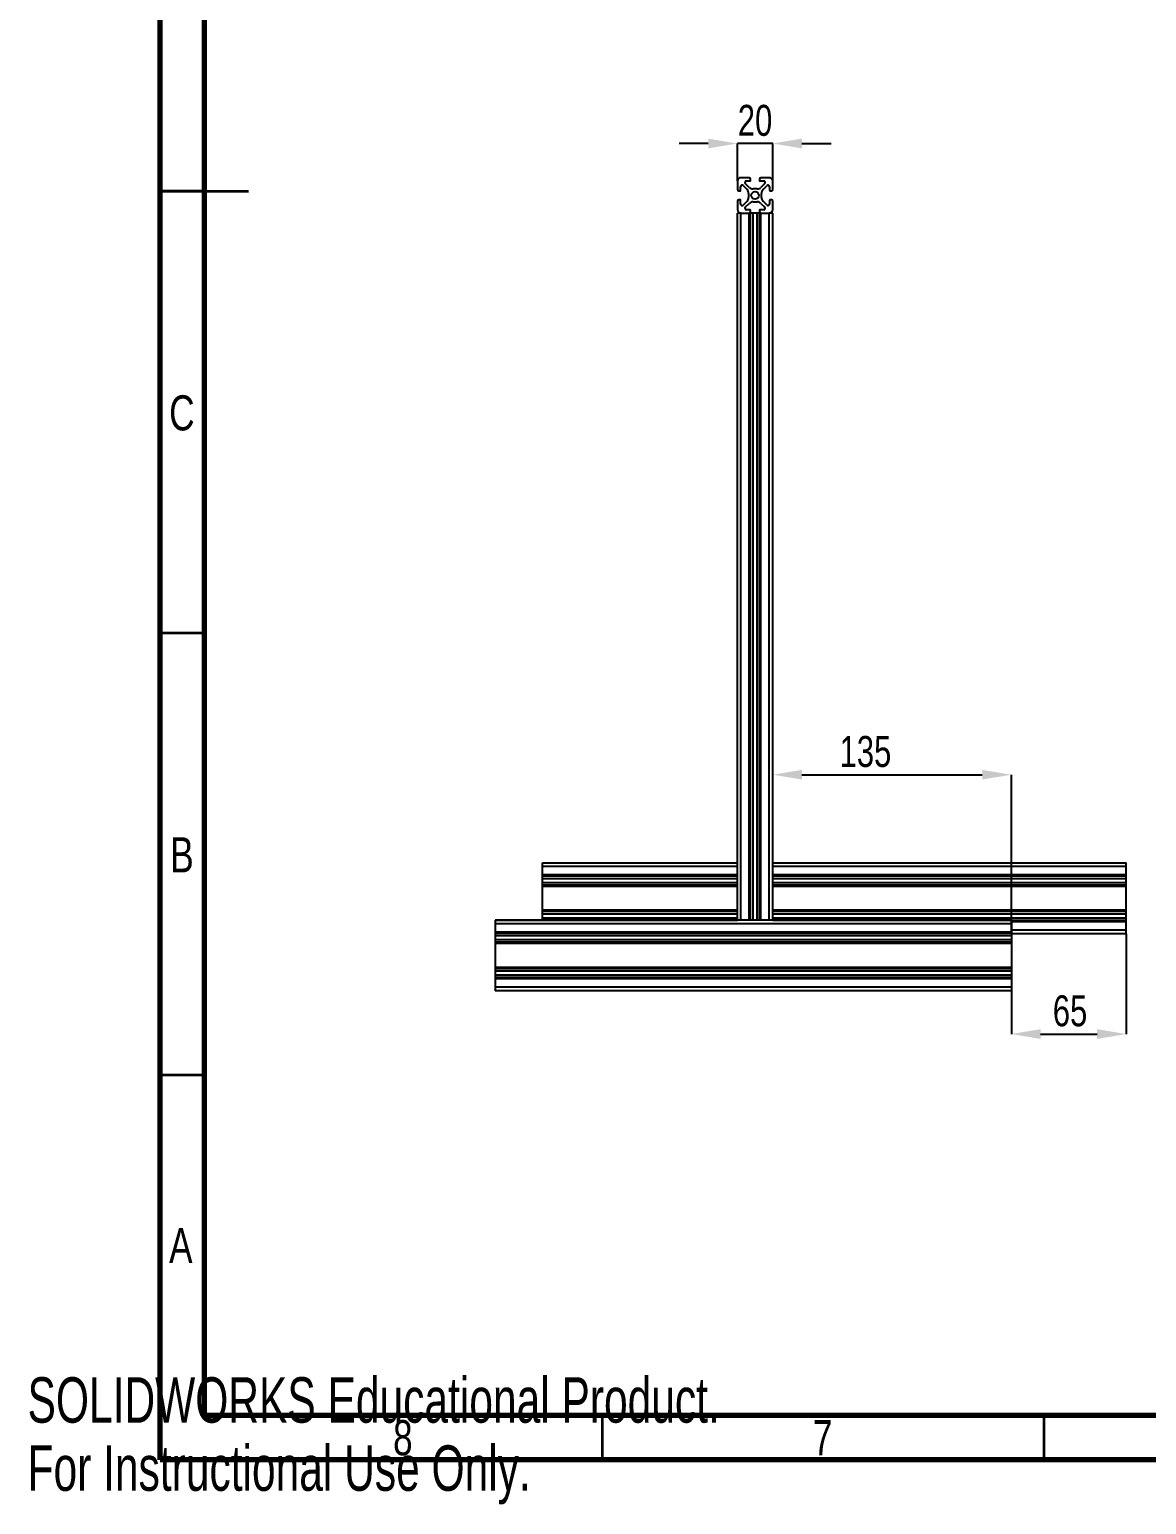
# Model space of a CAD drawing. Header units: millimetres. Extents: x 0 to 415, y 0 to 292.
# Drawn here: x 0.2 to 126.6, y -0.1 to 166.8 of the extents above; entities that cross this region are included whole.
import ezdxf

# ---------------------------------------------------------------- set-up
doc = ezdxf.new("R2010")
doc.units = ezdxf.units.MM
doc.header["$PDSIZE"] = -1
doc.styles.add('SLDTEXTSTYLE0', font='TXT', dxfattribs={"width": 0.75})
doc.styles.add('SLDTEXTSTYLE3', font='TXT', dxfattribs={"width": 0.7})
doc.dimstyles.new('SLDDIMSTYLE0', dxfattribs={"dimtxt": 3.5, "dimasz": 3.302, "dimexe": 0, "dimexo": 0.0625, "dimgap": 0.875, "dimtad": 1, "dimlfac": 5, "dimrnd": 1e-09, "dimzin": 12, "dimdsep": 46, "dimtxsty": 'SLDTEXTSTYLE0', "dimsah": 1, "dimcen": 0.09, "dimadec": 0, "dimazin": 3, "dimtfac": 1, "dimtofl": 0, "dimtmove": 0, "dimatfit": 3, "dimfxl": 1, "dimfrac": 2, "dimtolj": 1, "dimtzin": 12, "dimarcsym": 0})
doc.dimstyles.new('SLDDIMSTYLE1', dxfattribs={"dimtxt": 3.5, "dimasz": 3.302, "dimexe": 0, "dimexo": 0.0625, "dimgap": 0.875, "dimtad": 1, "dimlfac": 5, "dimrnd": 1e-09, "dimzin": 12, "dimdsep": 46, "dimtxsty": 'SLDTEXTSTYLE0', "dimsah": 1, "dimcen": 0.09, "dimadec": 0, "dimazin": 3, "dimtfac": 1, "dimtmove": 0, "dimatfit": 0, "dimfxl": 1, "dimfrac": 2, "dimtolj": 1, "dimtzin": 12, "dimarcsym": 0})

# ---------------------------------------------------------------- blocks, each defined once
blk = doc.blocks.new('_D_6')
at = {"color": 0, "linetype": 'Continuous', "lineweight": -2, "transparency": 16777216}
for p, q in [((84.31, 66.11), (84.31, 82.5)), ((87.61, 82.5), (108.01, 82.5)), ((111.31, 64.76), (111.31, 82.5))]:
    blk.add_line(p, q, dxfattribs=at)
at = {"color": 0, "linetype": 'Continuous', "transparency": 16777216}
for points in [[(87.61, 83.05), (87.61, 81.95), (84.31, 82.5)], [(108.01, 83.05), (108.01, 81.95), (111.31, 82.5)]]:
    blk.add_solid(points, dxfattribs=at)
at = {"layer": 'Defpoints', "color": 0, "linetype": 'Continuous', "transparency": 16777216}
for p in [(111.31, 82.5), (84.31, 66.04), (111.31, 64.7)]:
    blk.add_point(p, dxfattribs=at)
at = {"color": 0, "linetype": 'Continuous', "lineweight": 18, "transparency": 16777216, "insert": (94.8, 86.88), "char_height": 3.5, "attachment_point": 2, "style": 'SLDTEXTSTYLE0'}
blk.add_mtext('\\A1;135', dxfattribs=at)
blk = doc.blocks.new('_D_7')
at = {"color": 0, "linetype": 'Continuous', "lineweight": -2, "transparency": 16777216}
for p, q in [((77.01, 153.91), (73.71, 153.91)), ((80.31, 149.7), (80.31, 153.91)), ((84.31, 153.91), (80.31, 153.91)), ((84.31, 149.7), (84.31, 153.91)), ((87.61, 153.91), (90.91, 153.91))]:
    blk.add_line(p, q, dxfattribs=at)
at = {"color": 0, "linetype": 'Continuous', "transparency": 16777216}
for points in [[(77.01, 154.46), (77.01, 153.36), (80.31, 153.91)], [(87.61, 154.46), (87.61, 153.36), (84.31, 153.91)]]:
    blk.add_solid(points, dxfattribs=at)
at = {"layer": 'Defpoints', "color": 0, "linetype": 'Continuous', "transparency": 16777216}
for p in [(80.31, 153.91), (80.31, 149.64), (84.31, 149.64)]:
    blk.add_point(p, dxfattribs=at)
at = {"color": 0, "linetype": 'Continuous', "lineweight": 18, "transparency": 16777216, "insert": (82.31, 158.28), "char_height": 3.5, "attachment_point": 2, "style": 'SLDTEXTSTYLE0'}
blk.add_mtext('\\A1;20', dxfattribs=at)
blk = doc.blocks.new('_D_8')
at = {"color": 0, "linetype": 'Continuous', "lineweight": -2, "transparency": 16777216}
for p, q in [((124.31, 64.48), (124.31, 53.16)), ((111.31, 59.33), (111.31, 53.16)), ((114.61, 53.16), (121.01, 53.16))]:
    blk.add_line(p, q, dxfattribs=at)
at = {"color": 0, "linetype": 'Continuous', "transparency": 16777216}
for points in [[(114.61, 53.71), (114.61, 52.61), (111.31, 53.16)], [(121.01, 53.71), (121.01, 52.61), (124.31, 53.16)]]:
    blk.add_solid(points, dxfattribs=at)
at = {"layer": 'Defpoints', "color": 0, "linetype": 'Continuous', "transparency": 16777216}
for p in [(124.31, 64.54), (111.31, 59.39), (124.31, 53.16)]:
    blk.add_point(p, dxfattribs=at)
at = {"color": 0, "linetype": 'Continuous', "lineweight": 18, "transparency": 16777216, "insert": (117.95, 57.54), "char_height": 3.5, "attachment_point": 2, "style": 'SLDTEXTSTYLE0'}
blk.add_mtext('\\A1;65', dxfattribs=at)

msp = doc.modelspace()

# ---------------------------------------------------------------- linework, layer by layer
at = {"color": 7, "linetype": 'Continuous', "lineweight": 70}
for p, q in [((15, 5), (15, 292)), ((20, 10), (20, 287)), ((410, 10), (20, 10)), ((415, 5), (15, 5))]:
    msp.add_line(p, q, dxfattribs=at)
at = {"color": 7, "linetype": 'Continuous', "lineweight": 25}
for p, q in [((80.3128, 149.6401), (80.3128, 148.7003)), ((80.4702, 148.5428), (80.6125, 148.5428)), ((80.6734, 148.6038), (80.6734, 149.0254)), ((81.6539, 150.0414), (80.7141, 150.0414)), ((80.9596, 149.1439), (81.4106, 148.693)), ((81.6612, 148.9436), (81.2102, 149.3945)), ((81.3288, 149.6807), (81.7504, 149.6807)), ((81.8114, 149.7417), (81.8114, 149.8839)), ((82.5384, 148.768), (82.0851, 148.768)), ((82.8121, 149.8839), (82.8121, 149.7417)), ((82.8731, 149.6807), (83.2947, 149.6807)), ((83.4133, 149.3945), (82.9623, 148.9436)), ((83.9094, 150.0414), (82.9696, 150.0414)), ((83.2129, 148.693), (83.6639, 149.1439)), ((83.95, 149.0254), (83.95, 148.6038)), ((84.011, 148.5428), (84.1532, 148.5428)), ((84.3107, 148.7003), (84.3107, 149.6401)), ((80.3128, 147.3846), (80.3128, 146.4448)), ((80.6125, 147.542), (80.4702, 147.542)), ((80.6734, 147.0594), (80.6734, 147.4811)), ((81.4106, 147.3919), (80.9596, 146.9409)), ((81.2102, 146.6903), (81.6612, 147.1413)), ((81.5862, 148.2691), (81.5862, 147.8157)), ((82.0851, 147.3168), (82.5384, 147.3168)), ((82.9623, 147.1413), (83.4133, 146.6903)), ((83.0373, 147.8157), (83.0373, 148.2691)), ((83.6639, 146.9409), (83.2129, 147.3919)), ((83.95, 147.4811), (83.95, 147.0594)), ((84.1532, 147.542), (84.011, 147.542)), ((84.3107, 146.4448), (84.3107, 147.3846)), ((80.3128, 66.0434), (80.3128, 146.0434)), ((80.7141, 146.0434), (80.3128, 146.0434)), ((80.7141, 146.0434), (81.6539, 146.0434)), ((80.7141, 66.0434), (80.7141, 146.0434)), ((81.7504, 146.4041), (81.3288, 146.4041)), ((81.6539, 66.0434), (81.6539, 146.0434)), ((81.8114, 146.0434), (81.6539, 146.0434)), ((81.8114, 146.2009), (81.8114, 146.3432)), ((81.8114, 66.0434), (81.8114, 146.0434)), ((82.0851, 146.0434), (81.8114, 146.0434)), ((82.0851, 66.0434), (82.0851, 146.0434)), ((82.5384, 146.0434), (82.0851, 146.0434)), ((82.5384, 66.0434), (82.5384, 146.0434)), ((82.8121, 146.0434), (82.5384, 146.0434)), ((82.8121, 146.3432), (82.8121, 146.2009)), ((82.8121, 66.0434), (82.8121, 146.0434)), ((82.9696, 146.0434), (82.8121, 146.0434)), ((83.2947, 146.4041), (82.8731, 146.4041)), ((82.9696, 146.0434), (83.9094, 146.0434)), ((82.9696, 66.0434), (82.9696, 146.0434)), ((83.9094, 66.0434), (83.9094, 146.0434)), ((84.3107, 146.0434), (83.9094, 146.0434)), ((84.3107, 66.0434), (84.3107, 146.0434)), ((58.2707, 72.5408), (80.3128, 72.5408)), ((58.2707, 72.1394), (58.2707, 72.5408)), ((58.2707, 71.1996), (58.2707, 72.1394)), ((58.2707, 72.1394), (80.3128, 72.1394)), ((84.3107, 72.5408), (124.3107, 72.5408)), ((84.3107, 72.1394), (124.3107, 72.1394)), ((124.3107, 72.1394), (124.3107, 72.5408)), ((124.3107, 71.1996), (124.3107, 72.1394)), ((58.2707, 71.0422), (58.2707, 71.1996)), ((58.2707, 71.1996), (80.3128, 71.1996)), ((58.2707, 71.0422), (80.3128, 71.0422)), ((58.2707, 70.7685), (58.2707, 71.0422)), ((58.2707, 70.3151), (58.2707, 70.7685)), ((58.2707, 70.7685), (80.3128, 70.7685)), ((58.2707, 70.0414), (58.2707, 70.3151)), ((58.2707, 70.3151), (80.3128, 70.3151)), ((84.3107, 71.1996), (124.3107, 71.1996)), ((84.3107, 71.0422), (124.3107, 71.0422)), ((84.3107, 70.7685), (124.3107, 70.7685)), ((84.3107, 70.3151), (124.3107, 70.3151)), ((124.3107, 71.0422), (124.3107, 71.1996)), ((124.3107, 70.7685), (124.3107, 71.0422)), ((124.3107, 70.3151), (124.3107, 70.7685)), ((124.3107, 70.0414), (124.3107, 70.3151)), ((58.2707, 70.0414), (80.3128, 70.0414)), ((58.2707, 69.8839), (58.2707, 70.0414)), ((58.2707, 67.2017), (58.2707, 69.8839)), ((58.2707, 69.8839), (80.3128, 69.8839)), ((84.3107, 70.0414), (124.3107, 70.0414)), ((84.3107, 69.8839), (124.3107, 69.8839)), ((124.3107, 69.8839), (124.3107, 70.0414)), ((124.3107, 67.2017), (124.3107, 69.8839)), ((58.2707, 67.0442), (58.2707, 67.2017)), ((58.2707, 67.2017), (80.3128, 67.2017)), ((58.2707, 67.0442), (80.3128, 67.0442)), ((58.2707, 66.7705), (58.2707, 67.0442)), ((58.2707, 66.3171), (58.2707, 66.7705)), ((58.2707, 66.7705), (80.3128, 66.7705)), ((84.3107, 67.2017), (124.3107, 67.2017)), ((84.3107, 67.0442), (124.3107, 67.0442)), ((84.3107, 66.7705), (124.3107, 66.7705)), ((124.3107, 67.0442), (124.3107, 67.2017)), ((124.3107, 66.7705), (124.3107, 67.0442)), ((124.3107, 66.3171), (124.3107, 66.7705)), ((52.8907, 66.0475), (52.8907, 66.0434)), ((52.8907, 66.0475), (80.3128, 66.0475)), ((80.3128, 66.0434), (52.8907, 66.0434)), ((52.8907, 66.0434), (52.8907, 65.6421)), ((111.3107, 65.6421), (52.8907, 65.6421)), ((52.8907, 65.6421), (52.8907, 64.7023)), ((58.2707, 66.0434), (58.2707, 66.3171)), ((58.2707, 66.3171), (80.3128, 66.3171)), ((80.7141, 66.0434), (80.3128, 66.0434)), ((81.6539, 66.0434), (80.7141, 66.0434)), ((81.8114, 66.0434), (81.6539, 66.0434)), ((82.8121, 66.0434), (81.8114, 66.0434)), ((82.9696, 66.0434), (82.8121, 66.0434)), ((83.9094, 66.0434), (82.9696, 66.0434)), ((84.3107, 66.0434), (83.9094, 66.0434)), ((84.3107, 66.3171), (124.3107, 66.3171)), ((84.3107, 66.0475), (111.3107, 66.0475)), ((111.3107, 66.0434), (84.3107, 66.0434)), ((111.3107, 66.0475), (111.3107, 66.0434)), ((111.3107, 66.0434), (124.3107, 66.0434)), ((111.3107, 66.0434), (111.3107, 65.6421)), ((111.3107, 65.886), (124.3107, 65.886)), ((111.3107, 65.6421), (111.3107, 64.7023)), ((124.3107, 66.0434), (124.3107, 66.3171)), ((124.3107, 65.886), (124.3107, 66.0434)), ((124.3107, 64.9462), (124.3107, 65.886)), ((111.3107, 64.7023), (52.8907, 64.7023)), ((52.8907, 64.7023), (52.8907, 64.5448)), ((52.8907, 64.5455), (52.8907, 64.2711)), ((111.3107, 64.5448), (52.8907, 64.5448)), ((111.3107, 64.2711), (52.8907, 64.2711)), ((52.8907, 64.2711), (52.8907, 63.8178)), ((111.3107, 63.8178), (52.8907, 63.8178)), ((52.8907, 63.8178), (52.8907, 63.5441)), ((111.3107, 63.5441), (52.8907, 63.5441)), ((52.8907, 63.5441), (52.8907, 63.3866)), ((111.3107, 64.9462), (124.3107, 64.9462)), ((111.3107, 64.7023), (111.3107, 64.5448)), ((111.3107, 64.5448), (124.3107, 64.5448)), ((111.3107, 64.5448), (111.3107, 64.2711)), ((111.3107, 64.2711), (111.3107, 63.8178)), ((111.3107, 63.8178), (111.3107, 63.5441)), ((111.3107, 63.5441), (111.3107, 63.3866)), ((124.3107, 64.5448), (124.3107, 64.9462)), ((111.3107, 63.3866), (52.8907, 63.3866)), ((52.8907, 63.3866), (52.8907, 60.7044)), ((111.3107, 63.3866), (111.3107, 60.7044)), ((111.3107, 60.7044), (52.8907, 60.7044)), ((52.8907, 60.7044), (52.8907, 60.5469)), ((111.3107, 60.5469), (52.8907, 60.5469)), ((52.8907, 60.5469), (52.8907, 60.2732)), ((111.3107, 60.2732), (52.8907, 60.2732)), ((52.8907, 60.2732), (52.8907, 59.8198)), ((111.3107, 60.7044), (111.3107, 60.5469)), ((111.3107, 60.5469), (111.3107, 60.2732)), ((111.3107, 60.2732), (111.3107, 59.8198)), ((111.3107, 59.8198), (52.8907, 59.8198)), ((52.8907, 59.8198), (52.8907, 59.5461)), ((111.3107, 59.5461), (52.8907, 59.5461)), ((52.8907, 59.5461), (52.8907, 59.3886)), ((111.3107, 59.3886), (52.8907, 59.3886)), ((52.8907, 59.3886), (52.8907, 58.4488)), ((111.3107, 58.4488), (52.8907, 58.4488)), ((52.8907, 58.4488), (52.8907, 58.0475)), ((111.3107, 59.8198), (111.3107, 59.5461)), ((111.3107, 59.5461), (111.3107, 59.3886)), ((111.3107, 59.3886), (111.3107, 58.4488)), ((111.3107, 58.4488), (111.3107, 58.0475)), ((111.3107, 58.0475), (52.8907, 58.0475))]:
    msp.add_line(p, q, dxfattribs=at)
at = {"color": 7, "linetype": 'Continuous', "lineweight": 35}
for p, q in [((15, 148.5), (25, 148.5)), ((20, 148.5), (15, 148.5)), ((20, 98.5), (15, 98.5)), ((20, 48.5), (15, 48.5)), ((65, 10), (65, 5)), ((115, 10), (115, 5))]:
    msp.add_line(p, q, dxfattribs=at)
at = {"color": 7, "linetype": 'Continuous', "lineweight": 25}
msp.add_circle((82.3117, 148.0424), 0.4293, dxfattribs=at)
for centre, radius, start, end in [((80.7141, 149.6401), 0.4013, 90, 180), ((80.4702, 148.7003), 0.1575, 180, 270), ((80.6125, 148.6038), 0.061, 270, 0), ((80.8411, 149.0254), 0.1676, 45, 180), ((81.3288, 149.5131), 0.1676, 90, 225), ((80.9867, 148.2691), 0.5994, 0, 45), ((81.6539, 149.8839), 0.1575, 0, 90), ((82.0851, 149.3674), 0.5994, 225, 270), ((81.7504, 149.7417), 0.061, 270, 0), ((82.5384, 149.3674), 0.5994, 270, 315), ((82.9696, 149.8839), 0.1575, 90, 180), ((82.8731, 149.7417), 0.061, 180, 270), ((83.6368, 148.2691), 0.5994, 135, 180), ((83.2947, 149.5131), 0.1676, 315, 90), ((83.7824, 149.0254), 0.1676, 0, 135), ((83.9094, 149.6401), 0.4013, 0, 90), ((84.011, 148.6038), 0.061, 180, 270), ((84.1532, 148.7003), 0.1575, 270, 0), ((80.4702, 147.3846), 0.1575, 90, 180), ((80.6125, 147.4811), 0.061, 0, 90), ((80.8411, 147.0594), 0.1676, 180, 315), ((80.9867, 147.8157), 0.5994, 315, 0), ((82.0851, 146.7174), 0.5994, 90, 135), ((82.5384, 146.7174), 0.5994, 45, 90), ((83.6368, 147.8157), 0.5994, 180, 225), ((83.7824, 147.0594), 0.1676, 225, 0), ((84.011, 147.4811), 0.061, 90, 180), ((84.1532, 147.3846), 0.1575, 0, 90), ((80.7141, 146.4448), 0.4013, 180, 270), ((81.3288, 146.5718), 0.1676, 135, 270), ((81.6539, 146.2009), 0.1575, 270, 0), ((81.7504, 146.3432), 0.061, 0, 90), ((82.8731, 146.3432), 0.061, 90, 180), ((82.9696, 146.2009), 0.1575, 180, 270), ((83.2947, 146.5718), 0.1676, 270, 45), ((83.9094, 146.4448), 0.4013, 270, 0)]:
    msp.add_arc(centre, radius, start, end, dxfattribs=at)

# ---------------------------------------------------------------- texts
at = {"color": 7, "linetype": 'Continuous', "lineweight": 0, "char_height": 3.9687, "attachment_point": 2, "style": 'SLDTEXTSTYLE0'}
for s, insert in [('C', (17.4587, 125.4217)), ('B', (17.4706, 75.4217)), ('A', (17.3397, 31.227)), ('8', (42.46, 9.477)), ('7', (89.96, 9.477))]:
    msp.add_mtext(s, dxfattribs=dict(at, insert=insert))
at = {"color": 7, "linetype": 'Continuous', "char_height": 5.1381, "attachment_point": 1, "style": 'SLDTEXTSTYLE3'}
for s, insert in [('SOLIDWORKS Educational Product.', (0, 14.3305)), ('For Instructional Use Only.', (0, 6.6234))]:
    msp.add_mtext(s, dxfattribs=dict(at, insert=insert))

# ---------------------------------------------------------------- dimensions: what is measured, and where the dimension line sits
at = {"color": 7, "linetype": 'Continuous', "lineweight": 18}
dim = msp.add_linear_dim(base=(80.3128, 153.9062), p1=(84.3107, 149.6401), p2=(80.3128, 149.6401), text='20', dimstyle='SLDDIMSTYLE1', dxfattribs=at)
dim.commit()
dim.dimension.update_dxf_attribs({"geometry": '_D_7', "text_midpoint": (82.3117, 153.9062), "dimtype": 160})
for base, p1, p2, dimstyle, picture, middle in [((111.3107, 82.5012), (84.3107, 66.0434), (111.3107, 64.7023), 'SLDDIMSTYLE0', '_D_6', (94.8038, 82.5012)), ((124.3107, 53.16), (111.3107, 59.3886), (124.3107, 64.5448), 'SLDDIMSTYLE1', '_D_8', (117.9461, 53.16))]:
    dim = msp.add_linear_dim(base=base, p1=p1, p2=p2, dimstyle=dimstyle, dxfattribs=at)
    dim.commit()
    dim.dimension.update_dxf_attribs({"geometry": picture, "text_midpoint": middle, "dimtype": 160})

doc.saveas('drawing.dxf')
